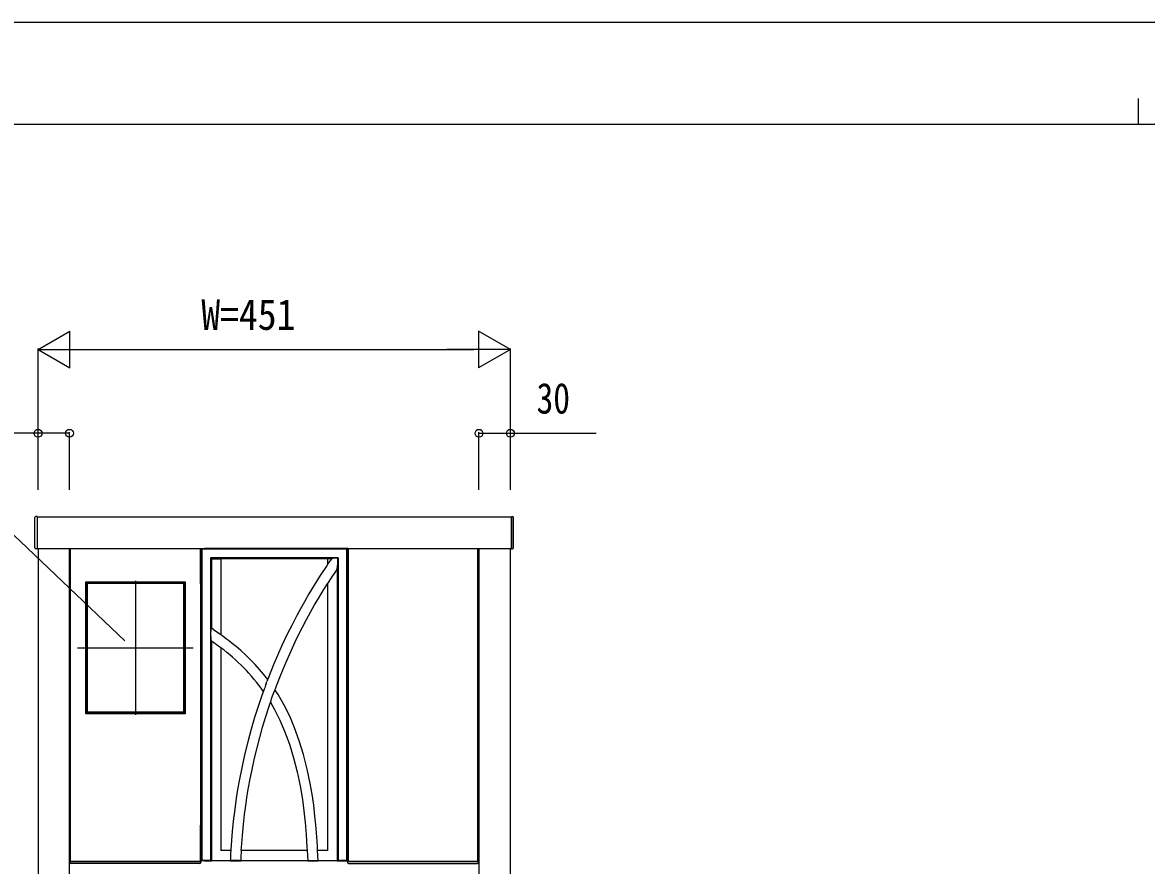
# Model space of a CAD drawing. Units: millimetres, scale not verified. Extents: x -2102 to 2102, y -1485 to 1485.
# Drawn here: x -1068 to 5, y 680 to 1485 of the extents above; entities that cross this region are included whole.
import ezdxf
from ezdxf.enums import TextEntityAlignment as Align

# ---------------------------------------------------------------- set-up
doc = ezdxf.new("R2010")
doc.units = ezdxf.units.MM
doc.header["$LTSCALE"] = 8
for name, color, linetype in [('0-3_YKK_A1', 4, 'Continuous'), ('0-4_YKK_D', 6, 'Continuous'), ('0-5_YKK_ZWAK', 7, 'Continuous')]:
    doc.layers.add(name, color=color, linetype=linetype)
doc.styles.add('ＭＳ ゴシック', font='')
doc.styles.get('ＭＳ ゴシック').set_extended_font_data('MS Gothic')

msp = doc.modelspace()

# ---------------------------------------------------------------- linework, layer by layer
at = {"layer": '0-3_YKK_A1'}
for p, q in [((-1055.99, 1010.992), (-1055.99, 1011.937)), ((-1055.99, 1010.494), (-1055.99, 1010.992)), ((-1055.99, 983.063), (-1055.99, 1010.494)), ((-1053.99, 1013), (-1055.051, 1012.935)), ((-1053.99, 1013), (-1053.99, 1012.053)), ((-1053.99, 1012.053), (-1053.99, 1010.556)), ((-1053.99, 1010.556), (-1053.99, 982.799)), ((-600.99, 1013), (-599.929, 1012.935)), ((-600.99, 1013), (-600.99, 1012.053)), ((-600.99, 1012.053), (-600.99, 1010.556)), ((-600.99, 1010.556), (-600.99, 982.799)), ((-598.99, 1010.992), (-598.99, 1011.937)), ((-598.99, 1010.494), (-598.99, 1010.992)), ((-598.99, 983.063), (-598.99, 1010.494)), ((-1053.99, 982), (-1055.051, 982.065)), ((-1053.99, 982.799), (-1053.99, 982)), ((-1052.99, 982.5), (-1052.99, -612.5)), ((-1022.99, -612.5), (-1022.99, 982.5)), ((-1021.99, 683.5), (-1021.99, 982.5)), ((-897.99, 982.5), (-897.99, 683.5)), ((-897.99, 948.5), (-897.99, 982.5)), ((-897.99, 982.5), (-894.228, 982.5)), ((-897.49, 982.238), (-897.49, 684.262)), ((-896.49, 981.888), (-896.49, 684.612)), ((-894.228, 982.5), (-894.49, 982.238)), ((-760.753, 982.5), (-894.228, 982.5)), ((-760.49, 982.238), (-760.753, 982.5)), ((-756.99, 982.5), (-760.753, 982.5)), ((-760.49, 982.238), (-757.49, 982.238)), ((-757.49, 982.238), (-758.49, 981.888)), ((-758.49, 981.888), (-758.49, 684.612)), ((-757.49, 982.238), (-757.49, 684.262)), ((-756.99, 982.5), (-756.99, 683.5)), ((-756.99, 948.5), (-756.99, 982.5)), ((-632.99, 683.5), (-632.99, 982.5)), ((-631.99, 982.5), (-631.99, -612.5)), ((-601.99, -612.5), (-601.99, 982.5)), ((-600.99, 982.799), (-600.99, 982)), ((-600.99, 982), (-599.929, 982.065)), ((-1021.99, 970), (-1022.99, 970)), ((-1022.99, 970), (-1022.99, 945)), ((-1021.99, 945), (-1021.99, 970)), ((-888.49, 973.5), (-887.49, 972.5)), ((-766.49, 973.5), (-888.49, 973.5)), ((-888.49, 973.5), (-888.49, 684.612)), ((-887.49, 972.5), (-878.49, 972.5)), ((-887.49, 972.5), (-887.49, 906.387)), ((-776.49, 972.5), (-878.49, 972.5)), ((-878.49, 972.5), (-878.49, 899.96)), ((-772.946, 972.5), (-776.49, 972.5)), ((-776.49, 972.5), (-776.49, 967.316)), ((-766.49, 973.5), (-766.778, 973.213)), ((-766.49, 973.5), (-766.49, 684.612)), ((-1022.99, 961), (-1021.99, 961)), ((-767.49, 962.787), (-767.49, 684)), ((-1022.99, 954), (-1021.99, 954)), ((-1022.99, 945), (-1021.99, 945)), ((-912.74, 950.2), (-1007.24, 950.2)), ((-1007.19, 949), (-1007.19, 826)), ((-959.99, 951.5), (-959.99, 823.5)), ((-912.79, 949), (-912.79, 826)), ((-897.49, 948.5), (-897.99, 948.5)), ((-776.49, 949.078), (-776.49, 694)), ((-757.49, 948.5), (-756.99, 948.5)), ((-885.311, 904.849), (-887.5, 906.387)), ((-878.49, 899.96), (-885.319, 904.837)), ((-887.49, 894.161), (-887.49, 684)), ((-1015.19, 887.5), (-904.79, 887.5)), ((-878.49, 887.75), (-878.49, 694)), ((-912.74, 824.8), (-1007.24, 824.8)), ((-897.99, 684), (-897.99, 718)), ((-897.99, 718), (-897.49, 718)), ((-756.99, 718), (-757.49, 718)), ((-756.99, 684), (-756.99, 718)), ((-1022.99, 702), (-1021.99, 702)), ((-1022.99, 695), (-1021.99, 695)), ((-868.993, 694), (-878.49, 694)), ((-796.005, 694), (-858.984, 694)), ((-796.005, 694), (-795.49, 684)), ((-776.49, 694), (-786.07, 694)), ((-897.99, 683.5), (-1021.99, 683.5)), ((-898.553, 681.5), (-1021.427, 681.5)), ((-898.488, 683.5), (-897.49, 683.5)), ((-894.228, 684), (-897.99, 684)), ((-897.49, 683.5), (-897.555, 682.439)), ((-897.49, 684.262), (-896.49, 684.612)), ((-894.49, 684.262), (-897.49, 684.262)), ((-896.49, 684.612), (-888.49, 684.612)), ((-894.49, 684.262), (-894.228, 684)), ((-894.228, 684), (-887.49, 684)), ((-888.49, 684.612), (-887.49, 684)), ((-869.49, 684), (-887.49, 684)), ((-869.49, 684), (-859.49, 684)), ((-795.49, 684), (-859.49, 684)), ((-795.49, 684), (-785.49, 684)), ((-767.49, 684), (-785.49, 684)), ((-767.49, 684), (-766.49, 684.612)), ((-767.49, 684), (-760.753, 684)), ((-766.49, 684.612), (-758.49, 684.612)), ((-760.753, 684), (-760.49, 684.262)), ((-760.753, 684), (-756.99, 684)), ((-757.49, 684.262), (-760.49, 684.262)), ((-758.49, 684.612), (-757.49, 684.262)), ((-757.49, 683.5), (-757.425, 682.439)), ((-756.492, 683.5), (-757.49, 683.5)), ((-756.99, 683.5), (-632.99, 683.5)), ((-756.427, 681.5), (-633.553, 681.5))]:
    msp.add_line(p, q, dxfattribs=at)
for points in [[(-600.99, 982.5), (-600.99, 1012.5), (-1053.99, 1012.5), (-1053.99, 982.5)], [(-912.49, 824.5), (-1007.49, 824.5), (-1007.49, 950.5), (-912.49, 950.5)], [(-1021.99, 686), (-1021.99, 711), (-1022.99, 711), (-1022.99, 686)]]:
    msp.add_lwpolyline(points, close=True, dxfattribs=at)
for points in [[(-758.49, 981.888), (-896.49, 981.888), (-897.49, 982.238), (-894.49, 982.238)], [(-776.67, 967.038), (-776.977, 966.593), (-783.515, 956.643), (-789.282, 947.455), (-794.325, 939.073), (-798.688, 931.534), (-802.412, 924.872), (-805.535, 919.112), (-810.483, 909.628), (-815.357, 899.817), (-820.153, 889.648), (-824.353, 880.269), (-828.433, 870.675), (-832.372, 860.892), (-834.432, 855.475)], [(-1007.493, 949), (-1005.99, 949), (-1005.99, 826), (-1007.493, 826)], [(-912.74, 950.503), (-912.74, 949), (-1007.24, 949), (-1007.24, 950.503)], [(-912.487, 949), (-913.99, 949), (-913.99, 826), (-912.487, 826)], [(-827.343, 845.875), (-825.378, 851.243), (-821.252, 861.826), (-816.494, 873.274), (-811.43, 884.7), (-806.101, 896.005), (-800.509, 907.183), (-796.677, 914.488), (-792.755, 921.692), (-788.949, 928.441), (-785.323, 934.668), (-783.072, 938.438), (-780.161, 943.213), (-776.666, 948.799)], [(-887.49, 906.387), (-887.685, 906.326), (-887.867, 905.807), (-888.014, 904.911), (-888.129, 903.634), (-888.198, 901.936), (-888.197, 899.835), (-888.093, 897.529), (-887.875, 895.495), (-887.656, 894.496), (-887.49, 894.161)], [(-887.49, 894.161), (-879.397, 888.403), (-878.49, 887.75)], [(-833.757, 857.251), (-837.688, 862.393), (-841.524, 866.926), (-845.683, 871.536), (-850.102, 876.135), (-854.697, 880.612), (-859.405, 884.904), (-863.816, 888.686), (-865.908, 890.407), (-867.839, 891.959), (-869.612, 893.354), (-871.232, 894.606), (-872.933, 895.899), (-874.952, 897.408), (-877.588, 899.342), (-878.501, 899.999)], [(-837.205, 848.015), (-839.745, 840.922), (-842.892, 831.588), (-846.292, 820.816), (-849.521, 809.791), (-852.793, 797.631), (-855.814, 785.267), (-858.546, 772.836), (-860.987, 760.344), (-862.439, 752.07), (-863.757, 743.81), (-864.889, 735.974), (-865.837, 728.682), (-866.358, 724.31), (-866.974, 718.703), (-867.646, 711.863), (-868.328, 703.795), (-868.963, 694.504), (-868.972, 694.33)], [(-835.668, 851.743), (-836.62, 849.436), (-837.207, 848.016)], [(-830.514, 837.079), (-830.443, 837.263), (-829.999, 838.899), (-829.197, 841.628), (-828.323, 843.781), (-827.452, 845.676), (-827.398, 845.895)], [(-786.034, 693.922), (-786.227, 697.253), (-786.556, 702.482), (-786.853, 706.841), (-787.134, 710.686), (-787.776, 718.54), (-788.57, 726.825), (-789.771, 737.208), (-791.249, 747.605), (-793.029, 757.913), (-795.962, 771.69), (-799.543, 785.434), (-803.609, 798.653), (-808.123, 811.145), (-812.734, 822.063), (-817.92, 832.625), (-823.757, 842.849), (-826.78, 847.413)], [(-858.941, 694.329), (-858.818, 696.656), (-857.936, 708.272), (-856.913, 718.835), (-855.812, 728.334), (-854.691, 736.765), (-853.6, 744.125), (-852.585, 750.413), (-850.749, 760.754), (-848.656, 771.321), (-846.286, 782.12), (-843.926, 791.945), (-841.344, 801.864), (-838.539, 811.846), (-835.506, 821.885), (-832.303, 831.785), (-830.484, 837.069)], [(-831.042, 835.446), (-827.083, 828.587), (-822.038, 818.397), (-817.541, 807.809), (-813.067, 795.445), (-809.099, 782.527), (-805.617, 769.124), (-802.79, 755.783), (-800.57, 742.466), (-799.159, 731.726), (-797.993, 720.628), (-797.028, 709.071), (-796.211, 696.904), (-796.044, 693.918)], [(-912.74, 824.497), (-912.74, 826), (-1007.24, 826), (-1007.24, 824.497)], [(-795.49, 684), (-795.218, 684.143), (-794.416, 684.271), (-793.177, 684.368), (-791.639, 684.424), (-789.97, 684.432), (-788.353, 684.392), (-786.973, 684.308), (-785.991, 684.188), (-785.521, 684.047), (-785.49, 684), (-786.064, 693.916), (-786.07, 694)], [(-1022.425, 682.439), (-1022.49, 683.5), (-1021.492, 683.5), (-898.488, 683.5)], [(-859.49, 684), (-859.767, 684.145), (-860.579, 684.274), (-861.831, 684.371), (-863.377, 684.427), (-865.044, 684.435), (-866.649, 684.394), (-868.016, 684.309), (-868.992, 684.189), (-869.459, 684.047), (-869.49, 684)], [(-632.555, 682.439), (-632.49, 683.5), (-633.488, 683.5), (-756.492, 683.5)]]:
    msp.add_lwpolyline(points, dxfattribs=at)
for centre, radius, start, end in [((-1054.99, 1011.937), 1, 93.5, 180), ((-599.99, 1011.937), 1, 0, 86.5), ((-1054.99, 983.063), 1, 180, 266.5), ((-599.99, 983.063), 1, 273.5, 0), ((-324.142, 661.908), 545.795, 145.31508, 145.97432), ((-767.835, 955.31), 17.934, 86.61964, 106.55907), ((-808.272, 970.812), 41.564, 348.86828, 3.3116), ((-324.142, 661.908), 535.803, 145.83715, 147.59082), ((-988.502, 739.4), 184.554, 35.31065, 53.44488), ((-876.136, 867.143), 43.299, 339.16476, 344.3691), ((-324.142, 661.908), 545.795, 176.62916, 177.68024), ((-324.142, 661.908), 535.803, 176.56623, 177.63696), ((-1021.427, 682.5), 1, 183.5, 270), ((-898.553, 682.5), 1, 270, 356.5), ((-756.427, 682.5), 1, 183.5, 270), ((-633.553, 682.5), 1, 270, 356.5)]:
    msp.add_arc(centre, radius, start, end, dxfattribs=at)
at = {"layer": '0-4_YKK_D'}
for p, q in [((-1052.99, 1172.5), (-1022.679, 1190)), ((-1022.679, 1155), (-1022.679, 1190)), ((-601.99, 1172.5), (-632.301, 1190)), ((-632.301, 1190), (-632.301, 1155)), ((-1052.99, 1038.5), (-1052.99, 1173.5)), ((-1052.99, 1172.5), (-1022.679, 1155)), ((-1052.99, 1172.5), (-992.368, 1172.5)), ((-1017.99, 1172.5), (-636.99, 1172.5)), ((-601.99, 1172.5), (-662.612, 1172.5)), ((-601.99, 1172.5), (-632.301, 1155)), ((-601.99, 1038.5), (-601.99, 1173.5)), ((-1052.99, 1038.5), (-1052.99, 1093.5)), ((-1022.99, 1038.5), (-1022.99, 1093.5)), ((-631.99, 1038.5), (-631.99, 1093.5)), ((-601.99, 1038.5), (-601.99, 1093.5))]:
    msp.add_line(p, q, dxfattribs=at)
for points in [[(-970.01, 894.15), (-1262.616, 1172.5), (-1521.982, 1172.5)], [(-1022.99, 1092.5), (-1052.99, 1092.5), (-1149.923, 1092.5)], [(-631.99, 1092.5), (-601.99, 1092.5), (-520.057, 1092.5)]]:
    msp.add_lwpolyline(points, dxfattribs=at)
for centre in [(-1052.99, 1092.5), (-1022.99, 1092.5), (-631.99, 1092.5), (-601.99, 1092.5)]:
    msp.add_circle(centre, 3.75, dxfattribs=at)
at = {"layer": '0-5_YKK_ZWAK'}
for p, q in [((-2.49, 1412.5), (-2.49, 1387.5)), ((1947.51, 1387.5), (-1952.49, 1387.5))]:
    msp.add_line(p, q, dxfattribs=at)
msp.add_lwpolyline([(-2102.5, -1485), (2102.5, -1485), (2102.5, 1485), (-2102.5, 1485)], close=True, dxfattribs=at)

# ---------------------------------------------------------------- texts
at = {"layer": '0-4_YKK_D', "style": 'ＭＳ ゴシック'}
for s, width, p in [('W=451', 0.9, (-897.09, 1182.5)), ('30', 0.8, (-576.99, 1102.5))]:
    msp.add_text(s, height=29.33, dxfattribs=dict(at, width=width)).set_placement(p, align=Align.BOTTOM_LEFT)

doc.saveas('drawing.dxf')
